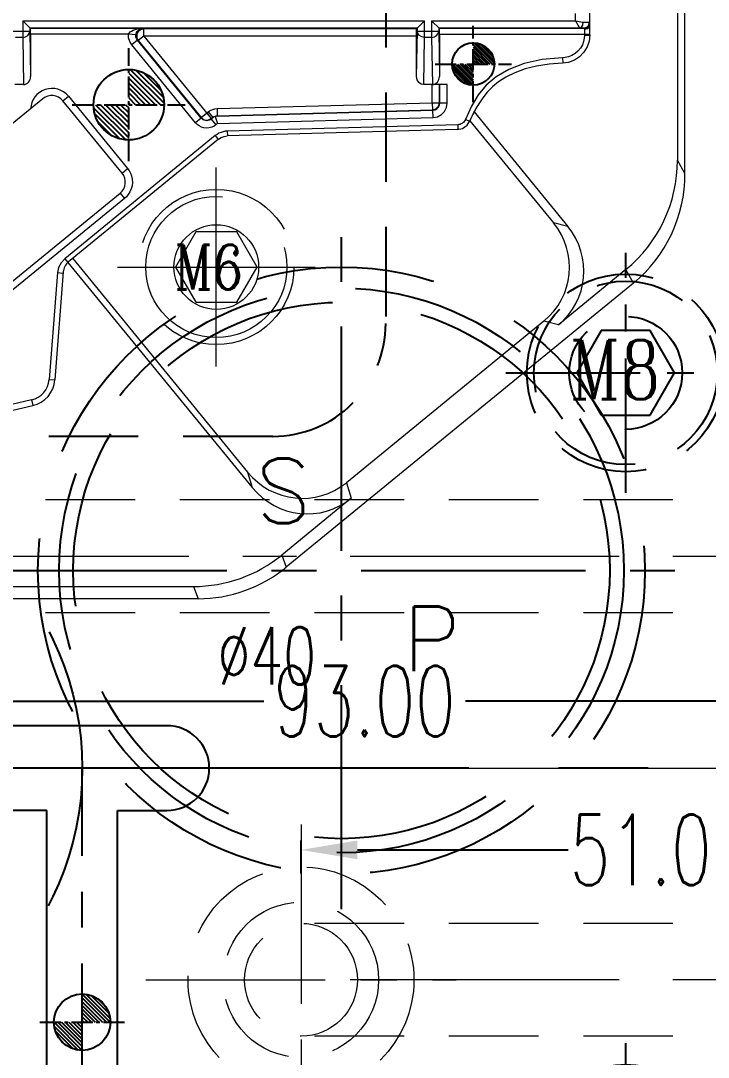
# Model space of a CAD drawing. Header units: inches. Extents: x 164842 to 166038, y -53074 to -52229.
# Drawn here: x 165458.2 to 165506.9, y -52493.4 to -52420 of the extents above; entities that cross this region are included whole.
import ezdxf

# ---------------------------------------------------------------- set-up
doc = ezdxf.new("R2010")
doc.units = ezdxf.units.IN
doc.header["$LTSCALE"] = 2
doc.header["$MEASUREMENT"] = 0
doc.header["$PDMODE"] = 3
doc.header["$PDSIZE"] = 0.3125
for name, pattern in [('ACAD_ISO02W100', [15, 12, -3]), ('CENTER', [50.8, 31.75, -6.35, 6.35, -6.35]), ('CENTER2', [1.125, 0.75, -0.125, 0.125, -0.125]), ('HIDDEN', [9.525, 6.35, -3.175])]:
    doc.linetypes.add(name, pattern=pattern)
doc.layers.get('0').update_dxf_attribs({"linetype": 'CONTINUOUS'})
doc.layers.get('Defpoints').update_dxf_attribs({"linetype": 'CONTINUOUS'})
for name, color, linetype, lineweight in [('dim', 3, 'CONTINUOUS', 15), ('PRODUCT', 1, 'CONTINUOUS', 15), ('WR', 122, 'HIDDEN', 18), ('枕位', 75, 'CONTINUOUS', 15), ('螺絲', 42, 'ACAD_ISO02W100', 15)]:
    doc.layers.add(name, color=color, linetype=linetype, lineweight=lineweight)
for name, color, linetype in [('Layer3', 3, 'CONTINUOUS'), ('PIN', 4, 'CONTINUOUS'), ('Ru', 8, 'CONTINUOUS'), ('SCREW', 52, 'HIDDEN'), ('SP', 3, 'CONTINUOUS'), ('壓塊', 157, 'CONTINUOUS')]:
    doc.layers.add(name, color=color, linetype=linetype)
doc.styles.add('ROMANC', font='romanc', dxfattribs={"width": 0.6, "height": 1})
doc.styles.get("Standard").update_dxf_attribs({"font": 'txt.shx', "width": 0.67})
doc.dimstyles.new('2.00', dxfattribs={"dimtxt": 5, "dimasz": 4, "dimexe": 0.666, "dimexo": 0.626, "dimgap": 1, "dimtad": 0, "dimzin": 0, "dimdsep": 46, "dimtxsty": 'Standard', "dimcen": 0.09, "dimclrd": 3, "dimclre": 3, "dimclrt": 7, "dimazin": 0, "dimtfac": 1, "dimtofl": 0, "dimtmove": 0, "dimatfit": 0, "dimfxl": 0, "dimtolj": 1, "dimtzin": 0, "dimarcsym": 0})

# ---------------------------------------------------------------- blocks, each defined once
blk = doc.blocks.new('20160723.115749')
at = {"layer": 'SCREW', "linetype": 'CENTER', "ltscale": 0.15}
for p, q in [((0, -8.5), (0, 8.5)), ((-8.5, 0), (8.5, 0))]:
    blk.add_line(p, q, dxfattribs=at)
at = {"layer": 'SCREW', "ltscale": 0.5}
blk.add_lwpolyline([(-1.732, 3), (-3.464, 0), (-1.732, -3), (1.732, -3), (3.464, 0), (1.732, 3)], close=True, dxfattribs=at)
for radius in [7, 6.5, 4]:
    blk.add_circle((0, 0), radius, dxfattribs=at)
at = {"layer": 'Layer3', "style": 'ROMANC', "width": 0.8}
blk.add_text('M8', height=4.1865, dxfattribs=at).set_placement((-3.976, -1.858))
blk = doc.blocks.new('20140813.092309')
at = {"layer": '螺絲', "color": 137, "linetype": 'CENTER', "ltscale": 0.25}
for p, q in [((0, -7.042), (0, 7.042)), ((-7, 0), (7, 0))]:
    blk.add_line(p, q, dxfattribs=at)
at = {"layer": '螺絲', "color": 137, "linetype": 'Continuous'}
blk.add_lwpolyline([(-1.443, 2.5), (-2.887, 0), (-1.443, -2.5), (1.443, -2.5), (2.887, 0), (1.443, 2.5)], close=True, dxfattribs=at)
at = {"layer": '螺絲', "color": 137, "linetype": 'HIDDEN'}
blk.add_circle((0, 0), 5.5, dxfattribs=at)
at = {"layer": '螺絲', "color": 137}
for radius in [5, 3]:
    blk.add_circle((0, 0), radius, dxfattribs=at)
at = {"layer": 'dim', "style": 'ROMANC', "width": 0.8}
blk.add_text('M6', height=3.1716, dxfattribs=at).set_placement((-2.976, -1.589))
blk = doc.blocks.new('20151030.171830')
at = {"color": 8, "linetype": 'HIDDEN'}
blk.add_circle((0, 0), 21.5, dxfattribs=at)
at = {"layer": 'SP', "linetype": 'CENTER', "ltscale": 0.25}
for p, q in [((0, -24), (0, 24)), ((-24, 0), (24, 0))]:
    blk.add_line(p, q, dxfattribs=at)
at = {"layer": 'SP', "linetype": 'HIDDEN'}
for radius in [20, 19]:
    blk.add_circle((0, 0), radius, dxfattribs=at)
at = {"layer": 'dim', "insert": (-5.289, -6.05), "char_height": 4.0633, "attachment_point": 5}
blk.add_mtext('Ø40', dxfattribs=at)
at = {"layer": 'SP'}
for s, p in [('S', (-6.081, 3.359)), ('P', (4.334, -7.124))]:
    blk.add_text(s, height=4.582, dxfattribs=at).set_placement(p)
blk = doc.blocks.new('*D37353')
at = {"layer": 'Defpoints', "color": 0}
for p in [(165529.095, -52478.733), (165478.095, -52481.04), (165529.095, -52481.196)]:
    blk.add_point(p, dxfattribs=at)
at = {"layer": 'dim', "color": 3, "linetype": 'ByBlock', "lineweight": -2}
for p, q in [((165478.095, -52480.414), (165478.095, -52478.067)), ((165529.095, -52480.57), (165529.095, -52478.067)), ((165482.095, -52478.733), (165497.012, -52478.733)), ((165525.095, -52478.733), (165510.178, -52478.733))]:
    blk.add_line(p, q, dxfattribs=at)
at = {"layer": 'dim', "color": 3, "linetype": 'ByBlock'}
for points in [[(165482.095, -52478.066), (165482.095, -52479.399), (165478.095, -52478.733)], [(165525.095, -52479.399), (165525.095, -52478.066), (165529.095, -52478.733)]]:
    blk.add_solid(points, dxfattribs=at)
at = {"layer": 'dim', "color": 7, "linetype": 'ByBlock', "insert": (165503.595, -52478.733), "char_height": 5, "attachment_point": 5}
blk.add_mtext('\\A1;51.00', dxfattribs=at)
blk = doc.blocks.new('*D37357')
at = {"layer": 'Defpoints', "color": 0}
for p in [(165529.095, -52460.018), (165436.095, -52468.194), (165436.095, -52468.939)]:
    blk.add_point(p, dxfattribs=at)
at = {"layer": 'dim', "color": 3, "linetype": 'ByBlock', "lineweight": -2}
for p, q in [((165529.095, -52460.644), (165529.095, -52468.86)), ((165436.095, -52468.313), (165436.095, -52467.528)), ((165440.095, -52468.194), (165475.453, -52468.194)), ((165525.095, -52468.194), (165489.737, -52468.194))]:
    blk.add_line(p, q, dxfattribs=at)
at = {"layer": 'dim', "color": 3, "linetype": 'ByBlock'}
for points in [[(165440.095, -52467.528), (165440.095, -52468.861), (165436.095, -52468.194)], [(165525.095, -52468.861), (165525.095, -52467.528), (165529.095, -52468.194)]]:
    blk.add_solid(points, dxfattribs=at)
at = {"layer": 'dim', "color": 7, "linetype": 'ByBlock', "insert": (165482.595, -52468.194), "char_height": 5, "attachment_point": 5}
blk.add_mtext('\\A1;93.00', dxfattribs=at)
blk = doc.blocks.new('20140913.083227')
at = {"layer": 'WR', "linetype": 'CENTER', "ltscale": 0.2}
for p, q in [((0, 11), (0, -11)), ((-11, 0), (11, 0))]:
    blk.add_line(p, q, dxfattribs=at)
at = {"layer": 'WR', "linetype": 'HIDDEN', "ltscale": 0.5}
for radius in [8, 5.5, 4]:
    blk.add_circle((0, 0), radius, dxfattribs=at)

msp = doc.modelspace()

# ---------------------------------------------------------------- hatches: boundary and pattern name
at = {"layer": 'PIN', "linetype": 'Continuous'}
h = msp.add_hatch(dxfattribs=at)
h.set_pattern_fill('ANSI31', color=3, angle=90, style=0)
h.set_pattern_definition([(135, (165695.57704, -52437.29488), (-0.08838835, -0.08838835), [])])
h.paths.add_polyline_path([(165490.295, -52423.055), (165488.795, -52423.055, 0.414214), (165490.295, -52424.555)])
h.paths.add_polyline_path([(165490.295, -52421.555), (165490.295, -52423.055), (165491.795, -52423.055, 0.414214)])
h = msp.add_hatch(dxfattribs=at)
h.set_pattern_fill('ANSI31', color=5, scale=2, angle=90, style=0)
h.set_pattern_definition([(135, (165671.17704, -52440.179), (-0.1767767, -0.1767767), [])])
h.paths.add_polyline_path([(165465.895, -52425.939), (165463.395, -52425.939, 0.414214), (165465.895, -52428.439)])
h.paths.add_polyline_path([(165465.895, -52423.439), (165465.895, -52425.939), (165468.395, -52425.939, 0.414214)])
h = msp.add_hatch(dxfattribs=at)
h.set_pattern_fill('ANSI31', color=143, scale=1.5, angle=90, style=0)
h.set_pattern_definition([(135, (165667.87704, -52505.179), (-0.13258252, -0.13258252), [])])
h.paths.add_polyline_path([(165462.595, -52490.939), (165460.595, -52490.939, 0.414214), (165462.595, -52492.939)])
h.paths.add_polyline_path([(165462.595, -52488.939), (165462.595, -52490.939), (165464.595, -52490.939, 0.414214)])

# ---------------------------------------------------------------- linework, layer by layer
at = {"linetype": 'CENTER', "ltscale": 0.5}
msp.add_line((165591.595, -52472.939), (165291.595, -52472.939), dxfattribs=at)
at = {"color": 8, "linetype": 'HIDDEN', "ltscale": 0.8}
msp.add_circle((165441.595, -52472.939), 21, dxfattribs=at)
at = {"layer": 'PIN', "color": 3, "linetype": 'CENTER2'}
for p, q in [((165490.295, -52425.755), (165490.295, -52420.355)), ((165487.595, -52423.055), (165492.995, -52423.055))]:
    msp.add_line(p, q, dxfattribs=at)
at = {"layer": 'PIN', "color": 5, "linetype": 'CENTER2'}
for p, q in [((165465.895, -52429.939), (165465.895, -52421.939)), ((165461.895, -52425.939), (165469.895, -52425.939))]:
    msp.add_line(p, q, dxfattribs=at)
at = {"layer": 'PIN', "color": 143, "linetype": 'CENTER2'}
for p, q in [((165462.595, -52493.939), (165462.595, -52487.939)), ((165459.595, -52490.939), (165465.595, -52490.939))]:
    msp.add_line(p, q, dxfattribs=at)
at = {"layer": 'PIN', "color": 3, "linetype": 'Continuous'}
msp.add_circle((165490.295, -52423.055), 1.5, dxfattribs=at)
at = {"layer": 'PIN', "color": 5, "linetype": 'Continuous'}
msp.add_circle((165465.895, -52425.939), 2.5, dxfattribs=at)
at = {"layer": 'PIN', "color": 143, "linetype": 'Continuous'}
msp.add_circle((165462.595, -52490.939), 2, dxfattribs=at)
at = {"layer": 'PRODUCT', "linetype": 'ByBlock'}
for p, q in [((165498.559, -52420.994), (165498.559, -52415.314)), ((165497.534, -52419.991), (165497.534, -52419.48)), ((165458.385, -52419.991), (165486.838, -52419.991)), ((165458.385, -52419.991), (165458.933, -52420.538)), ((165458.385, -52419.991), (165458.385, -52421.173)), ((165486.336, -52420.494), (165486.838, -52419.991)), ((165486.838, -52421.173), (165486.838, -52419.991)), ((165487.349, -52419.991), (165497.534, -52419.991)), ((165487.349, -52419.991), (165487.897, -52420.538)), ((165487.349, -52419.991), (165487.349, -52421.173)), ((165497.866, -52420.494), (165497.976, -52420.439)), ((165498.137, -52420.498), (165498.338, -52420.444)), ((165498.338, -52420.444), (165498.485, -52420.297)), ((165498.485, -52420.297), (165498.539, -52420.096)), ((165457.372, -52420.738), (165458.888, -52420.738)), ((165458.385, -52421.173), (165457.874, -52421.173)), ((165458.385, -52421.173), (165458.436, -52424.509)), ((165458.888, -52420.494), (165486.336, -52420.494)), ((165458.888, -52420.494), (165458.888, -52420.738)), ((165458.888, -52420.738), (165458.936, -52423.932)), ((165466.88, -52420.538), (165458.933, -52420.538)), ((165465.877, -52420.94), (165458.936, -52420.94)), ((165458.936, -52420.94), (165458.936, -52423.932)), ((165466.397, -52420.996), (165465.877, -52420.94)), ((165466.4, -52421.128), (165466.397, -52420.996)), ((165466.438, -52421.256), (165466.4, -52421.128)), ((165466.952, -52421.075), (165466.563, -52421.393)), ((165466.952, -52420.573), (165466.88, -52420.538)), ((165486.287, -52420.573), (165466.952, -52420.573)), ((165486.287, -52421.075), (165466.952, -52421.075)), ((165466.952, -52421.075), (165471.739, -52426.926)), ((165486.287, -52423.932), (165486.287, -52420.573)), ((165486.287, -52423.932), (165486.336, -52420.738)), ((165486.288, -52420.538), (165486.336, -52420.494)), ((165486.336, -52420.738), (165486.336, -52420.494)), ((165486.336, -52420.738), (165487.852, -52420.738)), ((165486.374, -52420.903), (165486.336, -52420.738)), ((165486.788, -52424.509), (165486.838, -52421.173)), ((165487.349, -52421.173), (165486.838, -52421.173)), ((165487.349, -52421.173), (165487.4, -52424.509)), ((165487.852, -52420.494), (165497.866, -52420.494)), ((165487.852, -52420.494), (165487.852, -52420.738)), ((165487.852, -52420.738), (165487.9, -52423.932)), ((165498.178, -52420.538), (165487.897, -52420.538)), ((165487.9, -52420.94), (165498.559, -52420.94)), ((165487.9, -52420.94), (165487.9, -52423.932)), ((165498.137, -52420.498), (165498.178, -52420.538)), ((165498.178, -52420.873), (165498.177, -52421.014)), ((165498.177, -52421.014), (165498.559, -52421.014)), ((165498.178, -52420.736), (165498.178, -52420.873)), ((165498.181, -52420.591), (165498.383, -52420.545)), ((165466.508, -52421.367), (165466.103, -52421.698)), ((165470.624, -52427.223), (165466.103, -52421.698)), ((165466.508, -52421.367), (165466.438, -52421.256)), ((165466.563, -52421.393), (165466.508, -52421.367)), ((165471.028, -52426.892), (165466.508, -52421.367)), ((165466.563, -52421.393), (165471.032, -52426.855)), ((165496.621, -52422.621), (165496.633, -52423.002)), ((165458.436, -52424.509), (165457.824, -52424.509)), ((165487.897, -52424.509), (165486.788, -52424.509)), ((165487.394, -52425.795), (165487.394, -52424.509)), ((165487.897, -52425.795), (165487.897, -52424.509)), ((165488.445, -52424.509), (165487.923, -52424.509)), ((165487.923, -52425.821), (165487.923, -52424.509)), ((165488.445, -52425.821), (165488.445, -52424.509)), ((165459.811, -52425.513), (165450.774, -52432.907)), ((165461.225, -52425.654), (165461.614, -52425.336)), ((165461.614, -52425.336), (165465.809, -52430.463)), ((165490.655, -52425.233), (165490.164, -52426.044)), ((165465.422, -52430.784), (165461.225, -52425.654)), ((165472.152, -52426.218), (165487.394, -52425.795)), ((165472.152, -52426.218), (165472.166, -52426.721)), ((165472.166, -52426.721), (165487.408, -52426.298)), ((165472.167, -52426.747), (165487.434, -52426.323)), ((165487.394, -52425.795), (165487.897, -52425.795)), ((165487.394, -52425.795), (165487.408, -52426.298)), ((165487.434, -52426.323), (165487.587, -52426.295)), ((165487.449, -52426.845), (165487.434, -52426.323)), ((165487.899, -52425.975), (165487.923, -52425.821)), ((165488.445, -52425.821), (165487.923, -52425.821)), ((165490.164, -52426.044), (165489.736, -52426.983)), ((165471.028, -52426.892), (165470.624, -52427.223)), ((165471.032, -52426.855), (165471.525, -52426.452)), ((165471.502, -52427.033), (165471.739, -52426.926)), ((165471.592, -52427.045), (165471.505, -52427.069)), ((165471.525, -52426.452), (165471.843, -52426.841)), ((165471.86, -52426.861), (165471.735, -52426.963)), ((165471.735, -52426.963), (165472.066, -52427.367)), ((165471.739, -52426.926), (165471.843, -52426.841)), ((165472.004, -52426.78), (165471.953, -52426.802)), ((165472.004, -52426.78), (165472.187, -52427.269)), ((165472.084, -52426.729), (165472.166, -52426.721)), ((165472.187, -52427.269), (165487.449, -52426.845)), ((165489.736, -52426.983), (165490.05, -52427.11)), ((165472.187, -52427.269), (165472.066, -52427.367)), ((165489.163, -52427.7), (165472.862, -52428.152)), ((165489.194, -52427.359), (165472.874, -52427.812)), ((165489.194, -52427.359), (165489.203, -52427.698)), ((165472.022, -52428.13), (165461.359, -52436.855)), ((165472.254, -52428.379), (165461.62, -52437.08)), ((165472.022, -52428.13), (165472.237, -52428.393)), ((165472.874, -52427.812), (165472.731, -52427.823)), ((165472.874, -52427.812), (165472.884, -52428.152)), ((165465.42, -52430.781), (165465.809, -52430.463)), ((165465.809, -52430.463), (165465.915, -52430.61)), ((165457.113, -52438.88), (165465.28, -52432.198)), ((165465.278, -52432.195), (165465.596, -52432.584)), ((165465.596, -52432.584), (165457.429, -52439.267)), ((165461.101, -52437.131), (165460.926, -52437.465)), ((165461.359, -52436.855), (165461.101, -52437.131)), ((165461.359, -52436.855), (165461.575, -52437.119)), ((165460.847, -52437.834), (165460.256, -52445.411)), ((165461.254, -52437.78), (165460.657, -52445.442)), ((165460.926, -52437.465), (165460.847, -52437.834)), ((165460.847, -52437.834), (165461.248, -52437.866)), ((165460.256, -52445.411), (165460.657, -52445.442)), ((165459.009, -52446.854), (165457.607, -52447.172)), ((165459.009, -52446.854), (165459.098, -52447.246)), ((165457.674, -52447.569), (165459.098, -52447.246)), ((165354.095, -52472.939), (165529.095, -52472.939))]:
    msp.add_line(p, q, dxfattribs=at)
for points in [[(165497.534, -52419.991), (165497.682, -52420.027), (165497.809, -52420.055), (165497.919, -52420.076), (165498.011, -52420.088), (165498.087, -52420.092)], [(165497.534, -52419.991), (165497.623, -52420.169), (165497.699, -52420.311), (165497.765, -52420.413), (165497.82, -52420.473), (165497.866, -52420.494)], [(165497.976, -52420.439), (165498.057, -52420.292), (165498.087, -52420.092)], [(165498.087, -52420.092), (165498.381, -52420.093), (165498.472, -52420.094), (165498.523, -52420.095), (165498.539, -52420.096)], [(165498.178, -52420.538), (165498.379, -52420.485), (165498.526, -52420.337), (165498.559, -52420.212)], [(165498.383, -52420.545), (165498.53, -52420.417), (165498.559, -52420.32)], [(165458.385, -52421.173), (165458.577, -52421.139), (165458.74, -52421.045), (165458.849, -52420.904), (165458.888, -52420.738)], [(165465.877, -52420.94), (165465.913, -52420.861), (165465.981, -52420.786), (165466.077, -52420.718), (165466.199, -52420.658), (165466.345, -52420.608), (165466.512, -52420.571)], [(165466.103, -52421.698), (165465.962, -52421.471), (165465.884, -52421.212), (165465.877, -52420.94)], [(165466.397, -52420.996), (165466.414, -52420.906), (165466.447, -52420.821), (165466.493, -52420.744), (165466.552, -52420.676), (165466.622, -52420.619), (165466.703, -52420.576), (165466.789, -52420.549), (165466.88, -52420.538)], [(165466.952, -52420.573), (165466.733, -52420.623), (165466.557, -52420.764), (165466.461, -52420.967), (165466.463, -52421.192), (165466.563, -52421.393)], [(165466.512, -52420.571), (165466.692, -52420.547), (165466.88, -52420.538)], [(165466.952, -52421.075), (165466.954, -52420.935), (165466.951, -52420.807), (165466.949, -52420.699), (165466.954, -52420.621), (165466.958, -52420.582), (165466.952, -52420.573)], [(165486.838, -52421.173), (165486.646, -52421.139), (165486.483, -52421.044), (165486.374, -52420.903)], [(165487.349, -52421.173), (165487.541, -52421.139), (165487.704, -52421.045), (165487.813, -52420.904), (165487.852, -52420.738)], [(165498.559, -52420.994), (165498.511, -52421.432), (165498.368, -52421.849), (165498.139, -52422.225), (165497.832, -52422.541), (165497.464, -52422.784), (165497.052, -52422.94), (165496.616, -52423.003)], [(165498.177, -52421.014), (165498.163, -52421.226), (165498.116, -52421.455), (165498.026, -52421.695), (165497.891, -52421.929), (165497.715, -52422.142), (165497.505, -52422.321), (165497.275, -52422.459), (165497.04, -52422.551), (165496.818, -52422.602), (165496.621, -52422.621)], [(165497.866, -52420.494), (165498.042, -52420.495), (165498.097, -52420.496), (165498.128, -52420.497), (165498.137, -52420.498)], [(165498.178, -52420.538), (165498.179, -52420.546), (165498.18, -52420.566), (165498.181, -52420.592)], [(165498.181, -52420.592), (165498.18, -52420.628), (165498.179, -52420.677), (165498.178, -52420.736)], [(165496.621, -52422.621), (165495.185, -52422.744), (165493.912, -52423.024), (165492.828, -52423.444), (165491.93, -52423.967), (165491.218, -52424.562), (165490.655, -52425.233)], [(165496.616, -52423.003), (165495.677, -52423.066), (165494.786, -52423.2), (165493.965, -52423.407), (165493.234, -52423.678), (165492.612, -52423.988), (165492.093, -52424.32), (165491.658, -52424.67), (165491.29, -52425.043), (165490.971, -52425.448), (165490.689, -52425.884)], [(165486.788, -52424.509), (165486.611, -52424.472), (165486.45, -52424.358), (165486.332, -52424.17), (165486.287, -52423.932)], [(165471.525, -52426.452), (165471.618, -52426.384), (165471.727, -52426.323), (165471.852, -52426.272), (165471.994, -52426.235), (165472.152, -52426.218)], [(165487.408, -52426.298), (165487.653, -52426.226), (165487.832, -52426.042), (165487.897, -52425.795)], [(165487.449, -52426.845), (165487.76, -52426.788), (165488.036, -52426.64), (165488.254, -52426.417), (165488.396, -52426.135), (165488.445, -52425.821)], [(165487.587, -52426.295), (165487.722, -52426.223), (165487.829, -52426.113), (165487.899, -52425.975)], [(165471.233, -52427.042), (165471.152, -52427.001), (165471.084, -52426.95), (165471.028, -52426.892)], [(165471.032, -52426.855), (165471.243, -52427.007), (165471.502, -52427.033)], [(165471.505, -52427.069), (165471.413, -52427.077), (165471.321, -52427.067), (165471.233, -52427.042)], [(165471.735, -52426.963), (165471.669, -52427.009), (165471.592, -52427.045)], [(165471.843, -52426.841), (165471.891, -52426.806), (165471.947, -52426.774)], [(165471.953, -52426.802), (165471.905, -52426.829), (165471.86, -52426.861)], [(165471.947, -52426.774), (165472.011, -52426.748), (165472.084, -52426.729)], [(165472.167, -52426.747), (165472.112, -52426.752), (165472.058, -52426.763), (165472.004, -52426.78)], [(165489.736, -52426.983), (165489.702, -52427.053), (165489.656, -52427.123), (165489.597, -52427.189), (165489.527, -52427.248), (165489.448, -52427.295), (165489.363, -52427.33), (165489.277, -52427.351), (165489.194, -52427.359)], [(165490.196, -52426.767), (165490.13, -52426.92), (165490.064, -52427.078)], [(165472.066, -52427.367), (165471.932, -52427.461), (165471.773, -52427.535), (165471.596, -52427.583), (165471.409, -52427.599), (165471.222, -52427.58), (165471.041, -52427.528), (165470.877, -52427.445), (165470.737, -52427.341), (165470.624, -52427.223)], [(165489.163, -52427.7), (165489.537, -52427.616), (165489.854, -52427.397), (165490.064, -52427.078)], [(165472.284, -52427.96), (165472.146, -52428.039), (165472.022, -52428.13)], [(165472.254, -52428.379), (165472.438, -52428.259), (165472.644, -52428.183), (165472.862, -52428.152)], [(165472.731, -52427.823), (165472.581, -52427.851), (165472.43, -52427.897), (165472.284, -52427.96)], [(165465.915, -52430.61), (165466.011, -52430.787), (165466.087, -52430.989), (165466.135, -52431.211), (165466.149, -52431.444), (165466.126, -52431.68), (165466.067, -52431.909), (165465.976, -52432.12), (165465.86, -52432.305), (165465.73, -52432.461), (165465.596, -52432.584)]]:
    msp.add_lwpolyline(points, dxfattribs=at)
for centre, radius, start, end in [((165460.447, -52426.291), 1.508, 39.29, 177.4691), ((165460.447, -52426.291), 1.005, 39.29, 129.29), ((165495.058, -52428.903), 5.31, 145.35376, 156.28147), ((165462.256, -52437.858), 1.005, 129.29, 175.54), ((165458.653, -52445.286), 1.608, 282.79, 355.54), ((165458.653, -52445.286), 2.01, 282.79, 355.54)]:
    msp.add_arc(centre, radius, start, end, dxfattribs=at)
for centre, major_axis, ratio, start_param, end_param in [((165458.933, -52420.94), (0, 0.402), 0.008727, 4.712389, 6.274459), ((165487.897, -52420.94), (0, 0.402), 0.008727, 4.712389, 6.274459), ((165458.434, -52423.929), (-0.009, 0.58), 0.866001, 3.128503, 4.694937), ((165487.398, -52423.929), (-0.009, 0.58), 0.866001, 3.128503, 4.694937), ((165464.644, -52431.42), (-0.636, 0.778), 0.999962, 3.141593, 4.712389)]:
    msp.add_ellipse(centre, major_axis=major_axis, ratio=ratio, start_param=start_param, end_param=end_param, dxfattribs=at)
at = {"layer": 'Ru', "linetype": 'Continuous', "ltscale": 0.5}
for p, q in [((165468.595, -52469.939), (165423.095, -52469.939)), ((165460.095, -52475.939), (165414.595, -52475.939)), ((165460.095, -52499.481), (165460.095, -52475.939)), ((165465.095, -52499.481), (165465.095, -52475.939)), ((165465.095, -52475.939), (165468.595, -52475.939))]:
    msp.add_line(p, q, dxfattribs=at)
at = {"layer": 'Ru', "linetype": 'CENTER', "ltscale": 0.2}
for p, q in [((165468.595, -52472.939), (165414.595, -52472.939)), ((165462.595, -52499.481), (165462.595, -52472.939))]:
    msp.add_line(p, q, dxfattribs=at)
at = {"layer": 'Ru', "linetype": 'Continuous', "ltscale": 0.5}
msp.add_arc((165468.595, -52472.939), 3, 270, 90, dxfattribs=at)
at = {"layer": 'WR', "linetype": 'HIDDEN', "ltscale": 0.5}
for p, q in [((165561.595, -52453.939), (165436.095, -52453.939)), ((165561.595, -52461.939), (165436.095, -52461.939)), ((165561.595, -52483.939), (165478.095, -52483.939)), ((165561.595, -52491.939), (165478.095, -52491.939))]:
    msp.add_line(p, q, dxfattribs=at)
at = {"layer": 'WR', "linetype": 'CENTER', "ltscale": 0.3}
for p, q in [((165561.595, -52457.939), (165436.095, -52457.939)), ((165561.595, -52487.939), (165478.095, -52487.939))]:
    msp.add_line(p, q, dxfattribs=at)
at = {"layer": '壓塊', "color": 153, "linetype": 'HIDDEN', "ltscale": 0.5}
msp.add_lwpolyline([(165476.095, -52449.439), (165412.095, -52449.439, -0.414214), (165404.095, -52441.439), (165404.095, -52377.439, -0.414214), (165412.095, -52369.439), (165476.095, -52369.439, -0.414214), (165484.095, -52377.439), (165484.095, -52441.439, -0.414214)], format="xyb", close=True, dxfattribs=at)
at = {"layer": '枕位', "linetype": 'ByBlock', "ltscale": 0.3}
for p, q in [((165505.295, -52430.821), (165505.295, -52395.181)), ((165504.758, -52412.82), (165504.758, -52429.862)), ((165490.351, -52426.444), (165496.998, -52434.568)), ((165490.064, -52427.078), (165495.977, -52434.305)), ((165505.295, -52430.821), (165504.758, -52429.862)), ((165496.998, -52434.568), (165495.977, -52434.305)), ((165461.588, -52437.107), (165474.646, -52453.067)), ((165461.92, -52436.834), (165474.306, -52451.972)), ((165501.108, -52437.619), (165496.326, -52441.532)), ((165501.645, -52438.578), (165501.108, -52437.619)), ((165501.645, -52438.578), (165477.035, -52458.713)), ((165495.306, -52441.268), (165481.313, -52452.717)), ((165496.326, -52441.532), (165495.306, -52441.268)), ((165474.306, -52451.972), (165474.646, -52453.067)), ((165481.313, -52452.717), (165481.653, -52453.813)), ((165481.653, -52453.813), (165476.725, -52457.845)), ((165476.725, -52457.845), (165477.035, -52458.713)), ((165452.998, -52460.071), (165470.489, -52460.071)), ((165470.489, -52460.071), (165470.799, -52460.939)), ((165470.799, -52460.939), (165450.254, -52460.939))]:
    msp.add_line(p, q, dxfattribs=at)
for centre, major_axis, ratio, start_param, end_param in [((165494.72, -52429.726), (-4.963, 8.864), 0.984342, 3.314193, 4.195184), ((165495.257, -52430.684), (4.963, -8.864), 0.984342, 0.1726, 1.053592), ((165492.004, -52437.41), (-4.956, 1.28), 0.976931, 2.520316, 4.06886), ((165493.024, -52437.674), (4.956, -1.28), 0.976931, 5.661909, 7.210453), ((165478.146, -52448.749), (1.511, -4.86), 0.982388, 5.102915, 6.66136), ((165478.486, -52449.844), (-1.511, 4.86), 0.982388, 1.961322, 3.519767), ((165470.38, -52449.917), (-3.42, 9.582), 0.982921, 2.804141, 3.479045), ((165470.69, -52450.785), (-3.42, 9.582), 0.982921, 2.804141, 3.479045)]:
    msp.add_ellipse(centre, major_axis=major_axis, ratio=ratio, start_param=start_param, end_param=end_param, dxfattribs=at)

# ---------------------------------------------------------------- block references
at = {"layer": 'SCREW', "linetype": 'ByBlock', "ltscale": 0.3}
msp.add_blockref('20140813.092309', (165472.095, -52437.439), dxfattribs=at)
at = {"layer": 'SCREW', "linetype": 'ByBlock'}
for p in [(165501.095, -52444.939), (165501.095, -52500.939)]:
    msp.add_blockref('20160723.115749', p, dxfattribs=at)
at = {"layer": 'SP', "linetype": 'ByBlock', "ltscale": 0.3}
msp.add_blockref('20151030.171830', (165480.962, -52458.939), dxfattribs=at)
at = {"layer": 'WR', "linetype": 'ByBlock'}
msp.add_blockref('20140913.083227', (165478.095, -52487.939), dxfattribs=at)

# ---------------------------------------------------------------- dimensions: what is measured, and where the dimension line sits
at = {"layer": 'dim', "linetype": 'ByBlock'}
dim = msp.add_linear_dim(base=(165436.095, -52468.194), p1=(165529.095, -52460.018), p2=(165436.095, -52468.939), dimstyle='2.00', dxfattribs=at)
dim.commit()
dim.dimension.update_dxf_attribs({"geometry": '*D37357', "text_midpoint": (165482.595, -52468.194)})
dim = msp.add_linear_dim(base=(165529.095, -52478.733), p1=(165478.095, -52481.04), p2=(165529.095, -52481.196), angle=180, dimstyle='2.00', dxfattribs=at)
dim.commit()
dim.dimension.update_dxf_attribs({"geometry": '*D37353', "text_midpoint": (165503.595, -52478.733)})

doc.saveas('drawing.dxf')
